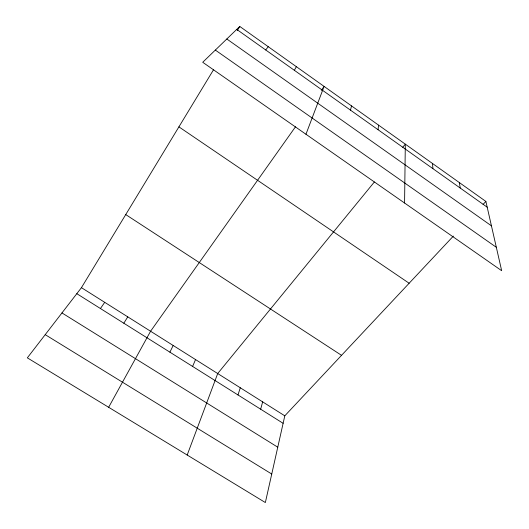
<?xml version="1.0" encoding="UTF-8"?>
<svg xmlns="http://www.w3.org/2000/svg" width="529" height="529" viewBox="0 0 529 529"><rect width="100%" height="100%" fill="white"/><g stroke="black" fill="none" stroke-linecap="round" stroke-linejoin="round"><path stroke-width="0.79" d="M404.579 203.017L405.307 144.146L402.728 147.293M378.043 129.711L378.572 125.135M453.36 236.106L284.8 415.827L265.353 502.55L27.336 357.849L81.44 287.664L213.683 69.497M350.502 110.158L351.507 105.893M260.671 409.201L262.655 401.875M237.984 394.945L240.285 387.777M187.193 455.033L217.697 373.54L374.347 181.996M305.96 134.26L324.098 86.406L321.288 90.373M192.602 366.432L195.545 359.581M169.908 352.175L173.175 345.483M294.349 70.297L296.346 66.674M108.65 407.284L150.586 331.24L295.493 126.775M237.25 30.616L239.776 26.45L485.88 201.437L501.664 270.703L202.719 62.277L239.776 26.45M123.826 323.226L127.767 316.864M100.437 308.526L104.716 302.337M265.723 49.977L268.243 46.691M483.07 204.425L485.88 201.437M45.216 334.659L271.747 474.03M61.959 312.93L277.765 447.197M76.804 293.681L283.121 423.306M81.44 287.664L284.8 415.827M125.737 214.582L341.536 355.336M178.908 126.861L409.142 283.253M215.336 50.076L496.334 247.301M226.815 38.981L491.441 225.843M236.727 29.393L487.189 207.189M459.357 182.578L460.223 188.046M432.504 163.481L432.914 168.658"/></g></svg>
